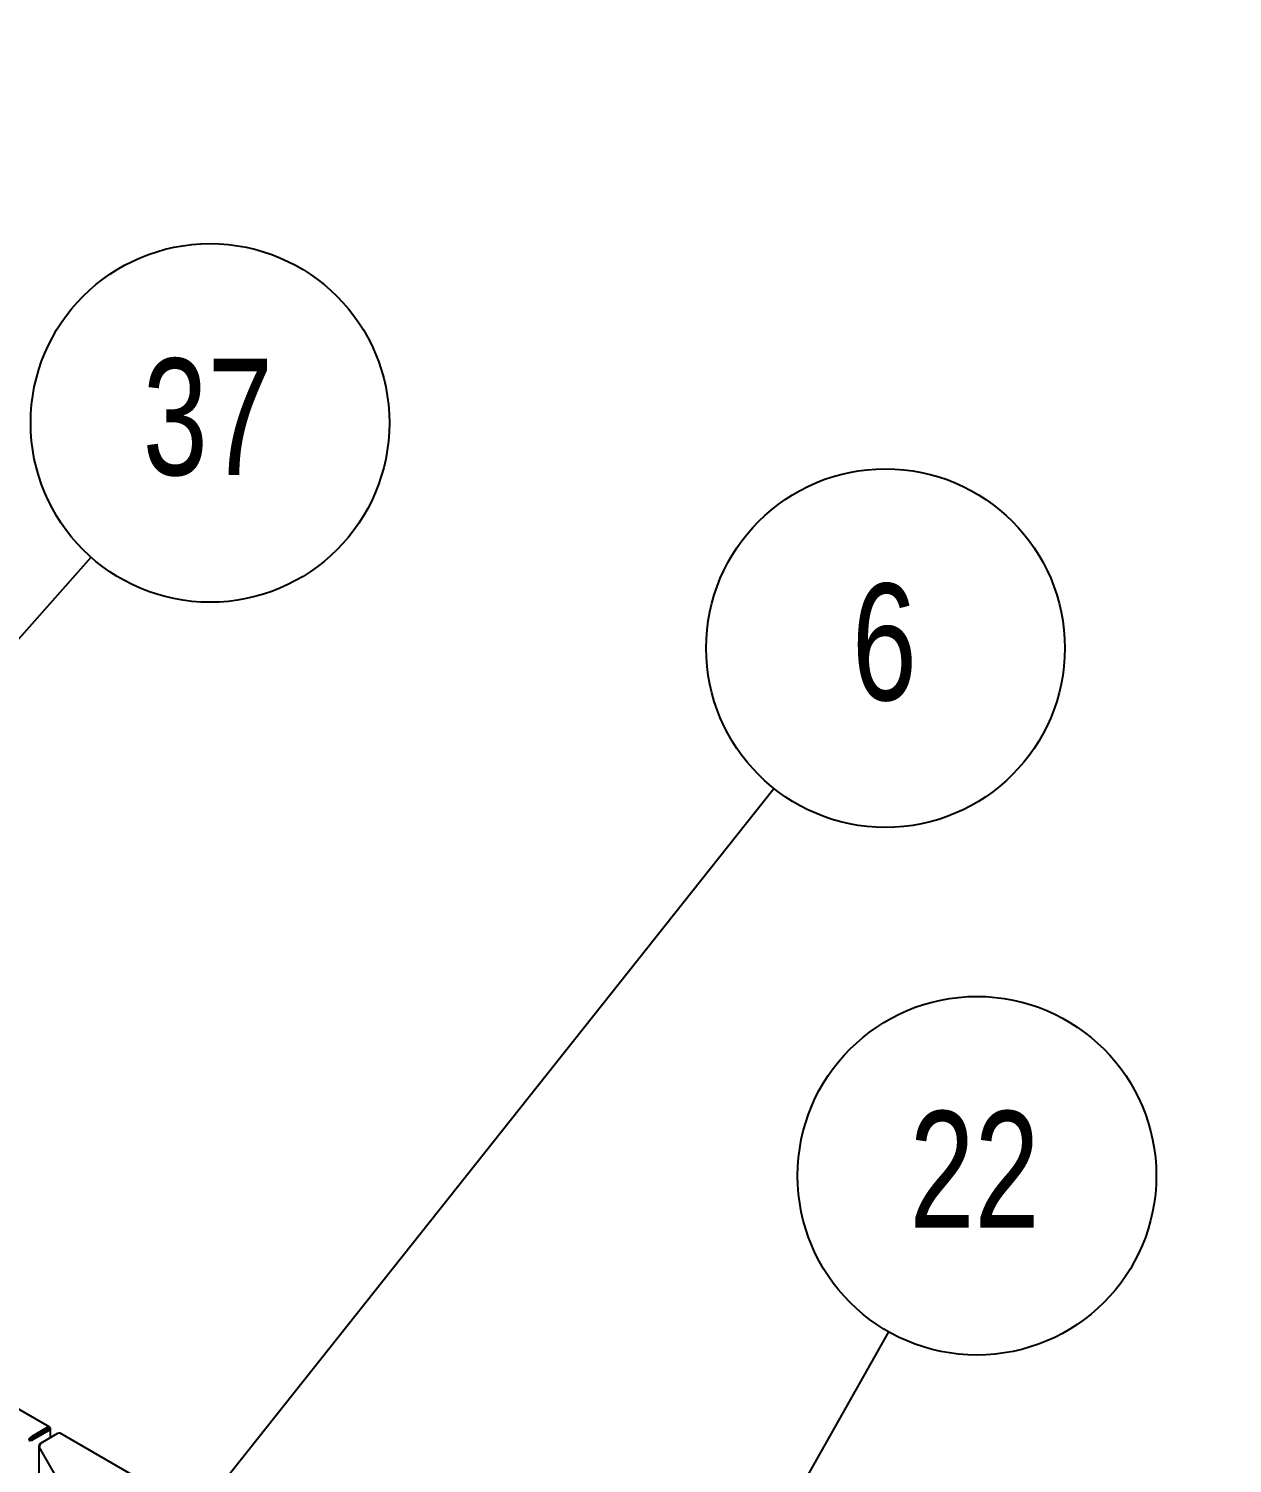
# Model space of a CAD drawing. Header units: millimetres. Extents: x 1293 to 41893, y 1011 to 26911.
# Drawn here: x 8300 to 9256, y 22487 to 23626 of the extents above; entities that cross this region are included whole.
import ezdxf

# ---------------------------------------------------------------- set-up
doc = ezdxf.new("R2010")
doc.units = ezdxf.units.MM
doc.header["$LTSCALE"] = 50
doc.layers.add('CAPA_1', color=7, linetype='Continuous')
doc.styles.add('SLDTEXTSTYLE0', font='TXT', dxfattribs={"width": 0.75})
doc.dimstyles.new('SLDDIMSTYLE2', dxfattribs={"dimtxt": 0.18, "dimasz": 30.769231, "dimexe": 0, "dimexo": 0.0625, "dimgap": 0, "dimtad": 0, "dimtih": 1, "dimtoh": 1, "dimdec": 0, "dimrnd": 1e-09, "dimzin": 0, "dimdsep": 46, "dimtxsty": 'Standard', "dimblk1": 'DOT', "dimblk2": 'DOT', "dimsah": 1, "dimcen": 0.09, "dimadec": 0, "dimazin": 0, "dimtfac": 30.769231, "dimtdec": 0, "dimtofl": 0, "dimtmove": 0, "dimatfit": 3, "dimldrblk": 'DOT', "dimfxl": 1, "dimfrac": 2, "dimtolj": 1, "dimtzin": 0, "dimarcsym": 0})
doc.dimstyles.new('SLDDIMSTYLE3', dxfattribs={"dimtxt": 0.18, "dimasz": 100, "dimexe": 0, "dimexo": 0.0625, "dimgap": 0, "dimtad": 0, "dimtih": 1, "dimtoh": 1, "dimdec": 0, "dimrnd": 1e-09, "dimzin": 0, "dimdsep": 46, "dimtxsty": 'Standard', "dimsah": 1, "dimcen": 0.09, "dimadec": 0, "dimazin": 0, "dimtfac": 100, "dimtdec": 0, "dimtofl": 0, "dimtmove": 0, "dimatfit": 3, "dimfxl": 1, "dimfrac": 2, "dimtolj": 1, "dimtzin": 0, "dimarcsym": 0})

# ---------------------------------------------------------------- blocks, each defined once
blk = doc.blocks.new('SW_NOTE_0_16')
at = {"layer": 'CAPA_1', "color": 0}
blk.add_circle((94.4, 106.6), 142.4, dxfattribs=at)
at = {"layer": 'CAPA_1', "color": 0, "insert": (92.6, 157.8), "char_height": 92.6, "attachment_point": 2, "style": 'SLDTEXTSTYLE0'}
blk.add_mtext('37', dxfattribs=at)
blk = doc.blocks.new('_Dot')
at = {"color": 0, "linetype": 'ByBlock', "lineweight": -2}
blk.add_line((-0.5, 0), (-1, 0), dxfattribs=at)
at = {"color": 0, "linetype": 'ByBlock', "const_width": 0.5}
blk.add_lwpolyline([(-0.25, 0, 1), (0.25, 0, 1)], format="xyb", close=True, dxfattribs=at)
blk = doc.blocks.new('SW_NOTE_0_17')
at = {"layer": 'CAPA_1', "color": 0}
blk.add_circle((88.6, 111.5), 142.4, dxfattribs=at)
at = {"layer": 'CAPA_1', "color": 0, "insert": (87.7, 162.7), "char_height": 92.6, "attachment_point": 2, "style": 'SLDTEXTSTYLE0'}
blk.add_mtext('6', dxfattribs=at)
blk = doc.blocks.new('SW_NOTE_0_19')
at = {"layer": 'CAPA_1', "color": 0}
blk.add_circle((70, 124), 142.4, dxfattribs=at)
at = {"layer": 'CAPA_1', "color": 0, "insert": (68.1, 175.3), "char_height": 92.6, "attachment_point": 2, "style": 'SLDTEXTSTYLE0'}
blk.add_mtext('22', dxfattribs=at)

msp = doc.modelspace()

# ---------------------------------------------------------------- linework, layer by layer
at = {"color": 7, "linetype": 'Continuous', "lineweight": 25}
for p, q in [((8316.8454541, 22515.8509527), (6392.9441384, 23626.4955415)), ((8317.3023008, 22515.4272263), (8300.1117894, 22505.5033553)), ((8314.8136193, 22515.649752), (8302.6004709, 22508.5992515)), ((8316.2504602, 22513.1610704), (8304.0373119, 22506.1105699)), ((8317.4407783, 22507.5822916), (8317.4407783, 22514.8200117)), ((8308.2742741, 22501.3185265), (8308.2742741, 21956.4894873)), ((8310.8647998, 22503.7857904), (8309.4645922, 22502.9774677)), ((8323.1145815, 22510.8577085), (8310.9014331, 22503.807208)), ((9162.9402014, 22027.4108518), (8325.1464163, 22511.0589092)), ((8309.4645922, 22498.0003742), (8321.6777405, 22476.8465809))]:
    msp.add_line(p, q, dxfattribs=at)
for centre, radius, start, end in [((8315.9441742, 22514.2659315), 1.7869285, 40.53279586, 129.2481680778), ((8315.6176806, 22514.8319611), 1.7866969, 290.7420751988, 19.4610019124), ((8305.9644214, 22503.3468609), 6.2372887, 122.637970589, 159.7728862145), ((8301.1705282, 22511.6512885), 6.2384302, 260.2289030207, 297.3571748451), ((8310.0973718, 22501.306577), 1.7866969, 110.7420751989, 199.4610019119), ((8314.2653836, 22498.5548174), 6.2372887, 122.6379705892, 159.7728862144), ((8324.3060718, 22509.1852773), 2.0534545, 65.8432420503, 125.4672163788)]:
    msp.add_arc(centre, radius, start, end, dxfattribs=at)
msp.add_ellipse((8312.3382741, 22499.6593155), major_axis=(-2.8737987, 4.9772957), ratio=0.5773346305, start_param=1.0471569192, end_param=1.5707556948, dxfattribs=at)

# ---------------------------------------------------------------- block references
at = {"layer": 'CAPA_1'}
for name, p in [('SW_NOTE_0_16', (8349.6939757, 23206.7828458)), ('SW_NOTE_0_17', (8891.840752, 23023.1163612)), ('SW_NOTE_0_19', (8983.0632287, 22591.5992529))]:
    msp.add_blockref(name, p, dxfattribs=at)

# ---------------------------------------------------------------- leaders
for points, dimstyle in [([(7582.0795277, 22340.1790158), (8349.6939757, 23206.7828458)], 'SLDDIMSTYLE2'), ([(7842.5115196, 21702.4941519), (8891.840752, 23023.1163612)], 'SLDDIMSTYLE3'), ([(8508.1187459, 21750.1305388), (8983.0632287, 22591.5992529)], 'SLDDIMSTYLE2'), ([(9046.5128813, 22092.2766251), (9467.6178646, 22524.2610118)], 'SLDDIMSTYLE3')]:
    msp.add_leader(points, dimstyle=dimstyle, dxfattribs=at)

doc.saveas('drawing.dxf')
